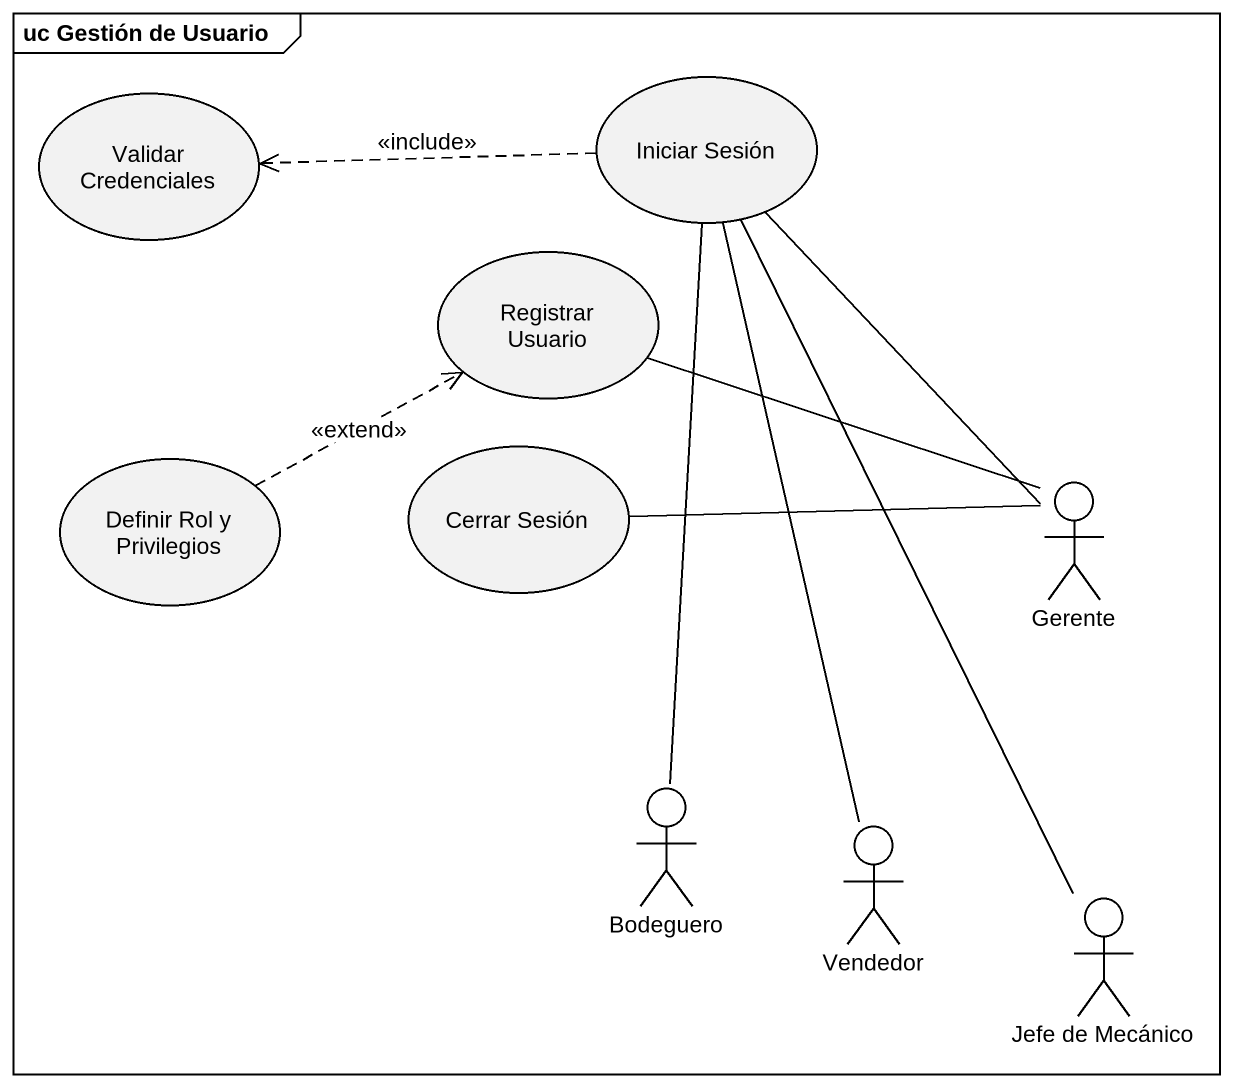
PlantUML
@startuml
mainframe uc Gestión de Usuario
usecase "Validar Credenciales" as Validar_Credenciales
usecase "Iniciar Sesión" as Iniciar_Sesión
usecase "Registrar Usuario" as Registrar_Usuario
usecase "Definir Rol y Privilegios" as Definir_Rol_y_Privilegios
usecase "Cerrar Sesión" as Cerrar_Sesión
actor Gerente
actor Bodeguero
actor Vendedor
actor "Jefe de Mecánico" as Jefe_de_Mecánico
Iniciar_Sesión .left.> Validar_Credenciales : <<include>>
Definir_Rol_y_Privilegios .right.> Registrar_Usuario : <<extend>>
Gerente -up- Iniciar_Sesión
Gerente -left- Registrar_Usuario
Gerente -left- Cerrar_Sesión
Bodeguero -up- Iniciar_Sesión
Vendedor -up- Iniciar_Sesión
Jefe_de_Mecánico -up- Iniciar_Sesión
@enduml
